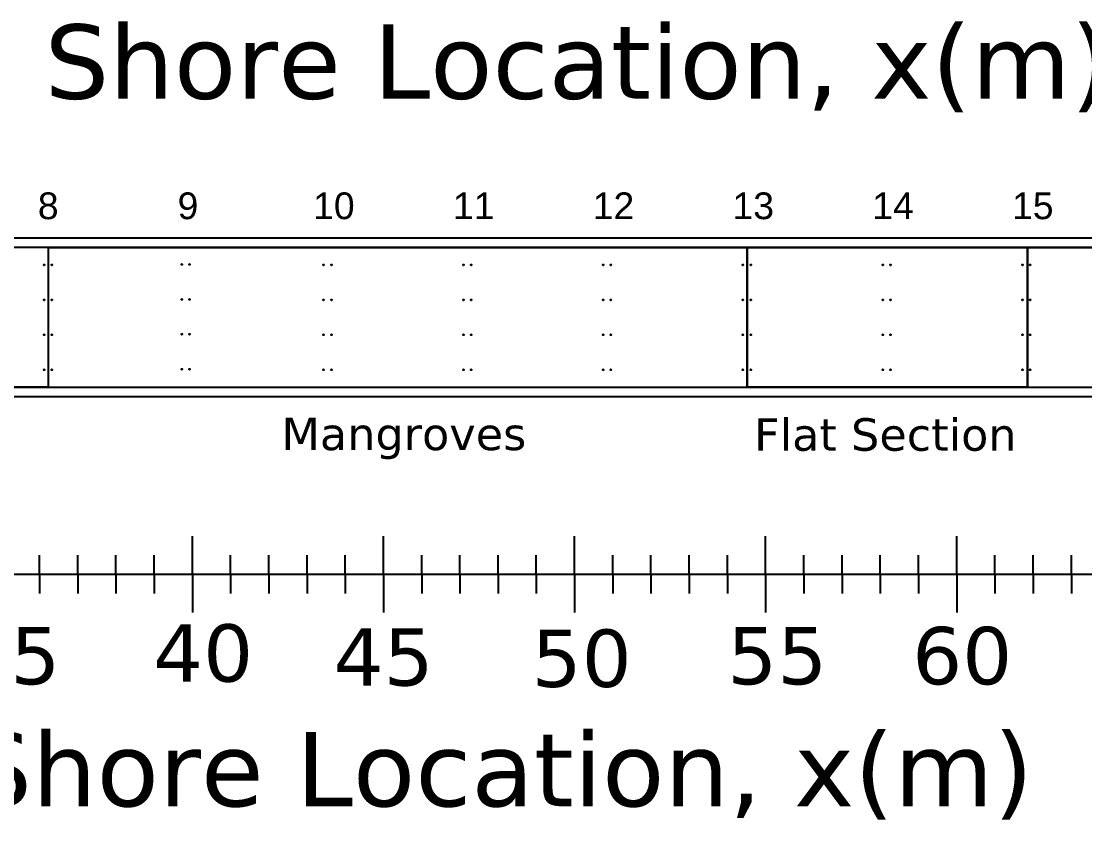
# Model space of a CAD drawing. Header units: feet. Extents: x 0 to 695, y -979 to -294.
# Drawn here: x 46.83 to 74.66, y -381.27 to -360.38 of the extents above; entities that cross this region are included whole.
import ezdxf

# ---------------------------------------------------------------- set-up
doc = ezdxf.new("R2010")
doc.units = ezdxf.units.FT
doc.header["$MEASUREMENT"] = 0
for name, color, linetype in [('0.5 m slice', 1, 'Continuous'), ('ATM Mangroves', 3, 'Continuous'), ('Beach Slopes', 80, 'Continuous'), ('No of Bays', 2, 'Continuous')]:
    doc.layers.add(name, color=color, linetype=linetype)
doc.styles.get("Standard").update_dxf_attribs({"font": 'verdana.ttf'})

msp = doc.modelspace()

# ---------------------------------------------------------------- linework, layer by layer
at = {"color": 0, "transparency": 33554687}
for p, q in [((51.312, -374.85), (51.312, -373.85)), ((56.312, -374.85), (56.312, -373.85)), ((61.312, -374.85), (61.312, -373.85)), ((66.312, -374.85), (66.312, -373.85)), ((71.312, -374.85), (71.312, -373.85)), ((47.312, -374.85), (47.312, -374.35)), ((48.312, -374.85), (48.312, -374.35)), ((49.312, -374.85), (49.312, -374.35)), ((50.312, -374.85), (50.312, -374.35)), ((52.312, -374.85), (52.312, -374.35)), ((53.312, -374.85), (53.312, -374.35)), ((54.312, -374.85), (54.312, -374.35)), ((55.312, -374.85), (55.312, -374.35)), ((57.312, -374.85), (57.312, -374.35)), ((58.312, -374.85), (58.312, -374.35)), ((59.312, -374.85), (59.312, -374.35)), ((60.312, -374.85), (60.312, -374.35)), ((62.312, -374.85), (62.312, -374.35)), ((63.312, -374.85), (63.312, -374.35)), ((64.312, -374.85), (64.312, -374.35)), ((65.312, -374.85), (65.312, -374.35)), ((67.312, -374.85), (67.312, -374.35)), ((68.312, -374.85), (68.312, -374.35)), ((69.312, -374.85), (69.312, -374.35)), ((70.312, -374.85), (70.312, -374.35)), ((72.312, -374.85), (72.312, -374.35)), ((73.312, -374.85), (73.312, -374.35)), ((74.312, -374.85), (74.312, -374.35)), ((46.312, -374.85), (47.312, -374.85)), ((47.312, -374.85), (47.312, -375.35)), ((47.312, -374.85), (48.312, -374.85)), ((48.312, -374.85), (48.312, -375.35)), ((48.312, -374.85), (49.312, -374.85)), ((49.312, -374.85), (49.312, -375.35)), ((49.312, -374.85), (50.312, -374.85)), ((50.312, -374.85), (50.312, -375.35)), ((50.312, -374.85), (51.312, -374.85)), ((51.312, -374.85), (52.312, -374.85)), ((51.312, -374.85), (51.312, -375.85)), ((52.312, -374.85), (52.312, -375.35)), ((52.312, -374.85), (53.312, -374.85)), ((53.312, -374.85), (53.312, -375.35)), ((53.312, -374.85), (54.312, -374.85)), ((54.312, -374.85), (54.312, -375.35)), ((54.312, -374.85), (55.312, -374.85)), ((55.312, -374.85), (55.312, -375.35)), ((55.312, -374.85), (56.312, -374.85)), ((56.312, -374.85), (56.312, -375.85)), ((56.312, -374.85), (57.312, -374.85)), ((57.312, -374.85), (57.312, -375.35)), ((57.312, -374.85), (58.312, -374.85)), ((58.312, -374.85), (58.312, -375.35)), ((58.312, -374.85), (59.312, -374.85)), ((59.312, -374.85), (59.312, -375.35)), ((59.312, -374.85), (60.312, -374.85)), ((60.312, -374.85), (60.312, -375.35)), ((60.312, -374.85), (61.312, -374.85)), ((61.312, -374.85), (62.312, -374.85)), ((61.312, -374.85), (61.312, -375.85)), ((62.312, -374.85), (62.312, -375.35)), ((62.312, -374.85), (63.312, -374.85)), ((63.312, -374.85), (63.312, -375.35)), ((63.312, -374.85), (64.312, -374.85)), ((64.312, -374.85), (64.312, -375.35)), ((64.312, -374.85), (65.312, -374.85)), ((65.312, -374.85), (65.312, -375.35)), ((65.312, -374.85), (66.312, -374.85)), ((66.312, -374.85), (67.312, -374.85)), ((66.312, -374.85), (66.312, -375.85)), ((67.312, -374.85), (67.312, -375.35)), ((67.312, -374.85), (68.312, -374.85)), ((68.312, -374.85), (68.312, -375.35)), ((68.312, -374.85), (69.312, -374.85)), ((69.312, -374.85), (69.312, -375.35)), ((69.312, -374.85), (70.312, -374.85)), ((70.312, -374.85), (70.312, -375.35)), ((70.312, -374.85), (71.312, -374.85)), ((71.312, -374.85), (71.312, -375.85)), ((71.312, -374.85), (72.312, -374.85)), ((72.312, -374.85), (72.312, -375.35)), ((72.312, -374.85), (73.312, -374.85)), ((73.312, -374.85), (73.312, -375.35)), ((73.312, -374.85), (74.312, -374.85)), ((74.312, -374.85), (74.312, -375.35)), ((74.312, -374.85), (75.312, -374.85))]:
    msp.add_line(p, q, dxfattribs=at)
at = {"transparency": 33554687}
for points in [[(3.438, -366.047), (108.341, -366.047), (108.341, -370.205), (3.438, -370.205)], [(108.091, -366.297), (3.688, -366.297), (3.688, -369.955), (108.091, -369.955)]]:
    msp.add_lwpolyline(points, close=True, dxfattribs=at)
at = {"color": 1, "transparency": 33554687}
msp.add_lwpolyline([(47.548, -366.297), (65.827, -366.301), (65.827, -369.959), (47.548, -369.955)], close=True, dxfattribs=at)
at = {"transparency": 33554687}
for centre in [(47.431, -366.754), (47.634, -366.754), (51.034, -366.742), (51.237, -366.742), (54.746, -366.754), (54.949, -366.754), (58.404, -366.754), (58.607, -366.754), (62.061, -366.754), (62.265, -366.754), (65.719, -366.754), (65.922, -366.754), (69.377, -366.754), (69.58, -366.754), (73.034, -366.754), (73.237, -366.754), (47.431, -367.669), (47.634, -367.669), (51.034, -367.656), (51.237, -367.656), (54.746, -367.669), (54.949, -367.669), (58.404, -367.669), (58.607, -367.669), (62.061, -367.669), (62.265, -367.669), (65.719, -367.669), (65.922, -367.669), (69.377, -367.669), (69.58, -367.669), (73.034, -367.669), (73.237, -367.669), (47.431, -368.583), (47.634, -368.583), (51.034, -368.57), (51.237, -368.57), (54.746, -368.583), (54.949, -368.583), (58.404, -368.583), (58.607, -368.583), (62.061, -368.583), (62.265, -368.583), (65.719, -368.583), (65.922, -368.583), (69.377, -368.583), (69.58, -368.583), (73.034, -368.583), (73.237, -368.583), (47.431, -369.497), (47.634, -369.497), (51.034, -369.485), (51.237, -369.485), (54.746, -369.497), (54.949, -369.497), (58.404, -369.497), (58.607, -369.497), (62.061, -369.497), (62.265, -369.497), (65.719, -369.497), (65.922, -369.497), (69.377, -369.497), (69.58, -369.497), (73.034, -369.497), (73.237, -369.497)]:
    msp.add_circle(centre, 0.0127, dxfattribs=at)
at = {"layer": 'ATM Mangroves', "color": 7, "transparency": 33554687}
for points in [[(47.548, -366.297), (36.559, -366.297), (36.559, -369.947), (47.548, -369.947)], [(65.827, -366.301), (73.163, -366.301), (73.163, -369.955), (65.827, -369.955)]]:
    msp.add_lwpolyline(points, close=True, dxfattribs=at)
at = {"layer": 'Beach Slopes', "transparency": 33554687}
msp.add_lwpolyline([(73.163, -366.301), (98.948, -366.297), (98.948, -369.955), (73.163, -369.959)], close=True, dxfattribs=at)

# ---------------------------------------------------------------- texts
at = {"color": 0, "transparency": 33554687, "char_height": 0.85, "attachment_point": 1}
for s, width, insert in [('Mangroves', 2.03217, (53.643, -370.75)), ('Flat Section', 14.66845, (66.011, -370.766))]:
    msp.add_mtext_dynamic_manual_height_columns(s, width=width, gutter_width=1, heights=[0], dxfattribs=dict(at, insert=insert))
at = {"layer": '0.5 m slice', "color": 1, "transparency": 33554687, "attachment_point": 1}
for s, width, insert, char_height in [('{\\C0;Cross Shore Location, x(m)}', 46.22334, (39.222, -360.462), 1.94514), ('{\\C0;35}', 2.95774, (45.238, -376.225), 1.5), ('{\\C0;40}', 2.95774, (50.285, -376.157), 1.5), ('{\\C0;55}', 2.95774, (65.305, -376.226), 1.5), ('{\\C0;60}', 2.95774, (70.148, -376.226), 1.5), ('{\\C0;45}', 2.95774, (55.008, -376.26), 1.5), ('{\\C0;50}', 2.95774, (60.19, -376.294), 1.5), ('{\\C0;Cross Shore Location, x(m)}', 46.22334, (37.2, -378.974), 1.94514)]:
    msp.add_mtext_dynamic_manual_height_columns(s, width=width, gutter_width=9.726, heights=[0], dxfattribs=dict(at, insert=insert, char_height=char_height))
at = {"layer": 'No of Bays', "color": 0, "transparency": 33554687, "char_height": 3.5, "width": 19.93909, "attachment_point": 1}
for s, insert in [('{\\f@Arial Unicode MS|b0|i0|c0|p34;\\H0.2x;8}', (47.268, -364.858)), ('{\\f@Arial Unicode MS|b0|i0|c0|p34;\\H0.2x;9}', (50.925, -364.858)), ('{\\f@Arial Unicode MS|b0|i0|c0|p34;\\H0.2x;10}', (54.471, -364.858)), ('{\\f@Arial Unicode MS|b0|i0|c0|p34;\\H0.2x;11}', (58.129, -364.858)), ('{\\f@Arial Unicode MS|b0|i0|c0|p34;\\H0.2x;12}', (61.787, -364.858)), ('{\\f@Arial Unicode MS|b0|i0|c0|p34;\\H0.2x;13}', (65.444, -364.858)), ('{\\f@Arial Unicode MS|b0|i0|c0|p34;\\H0.2x;14}', (69.102, -364.858)), ('{\\f@Arial Unicode MS|b0|i0|c0|p34;\\H0.2x;15}', (72.759, -364.858))]:
    msp.add_mtext(s, dxfattribs=dict(at, insert=insert))

doc.saveas('drawing.dxf')
